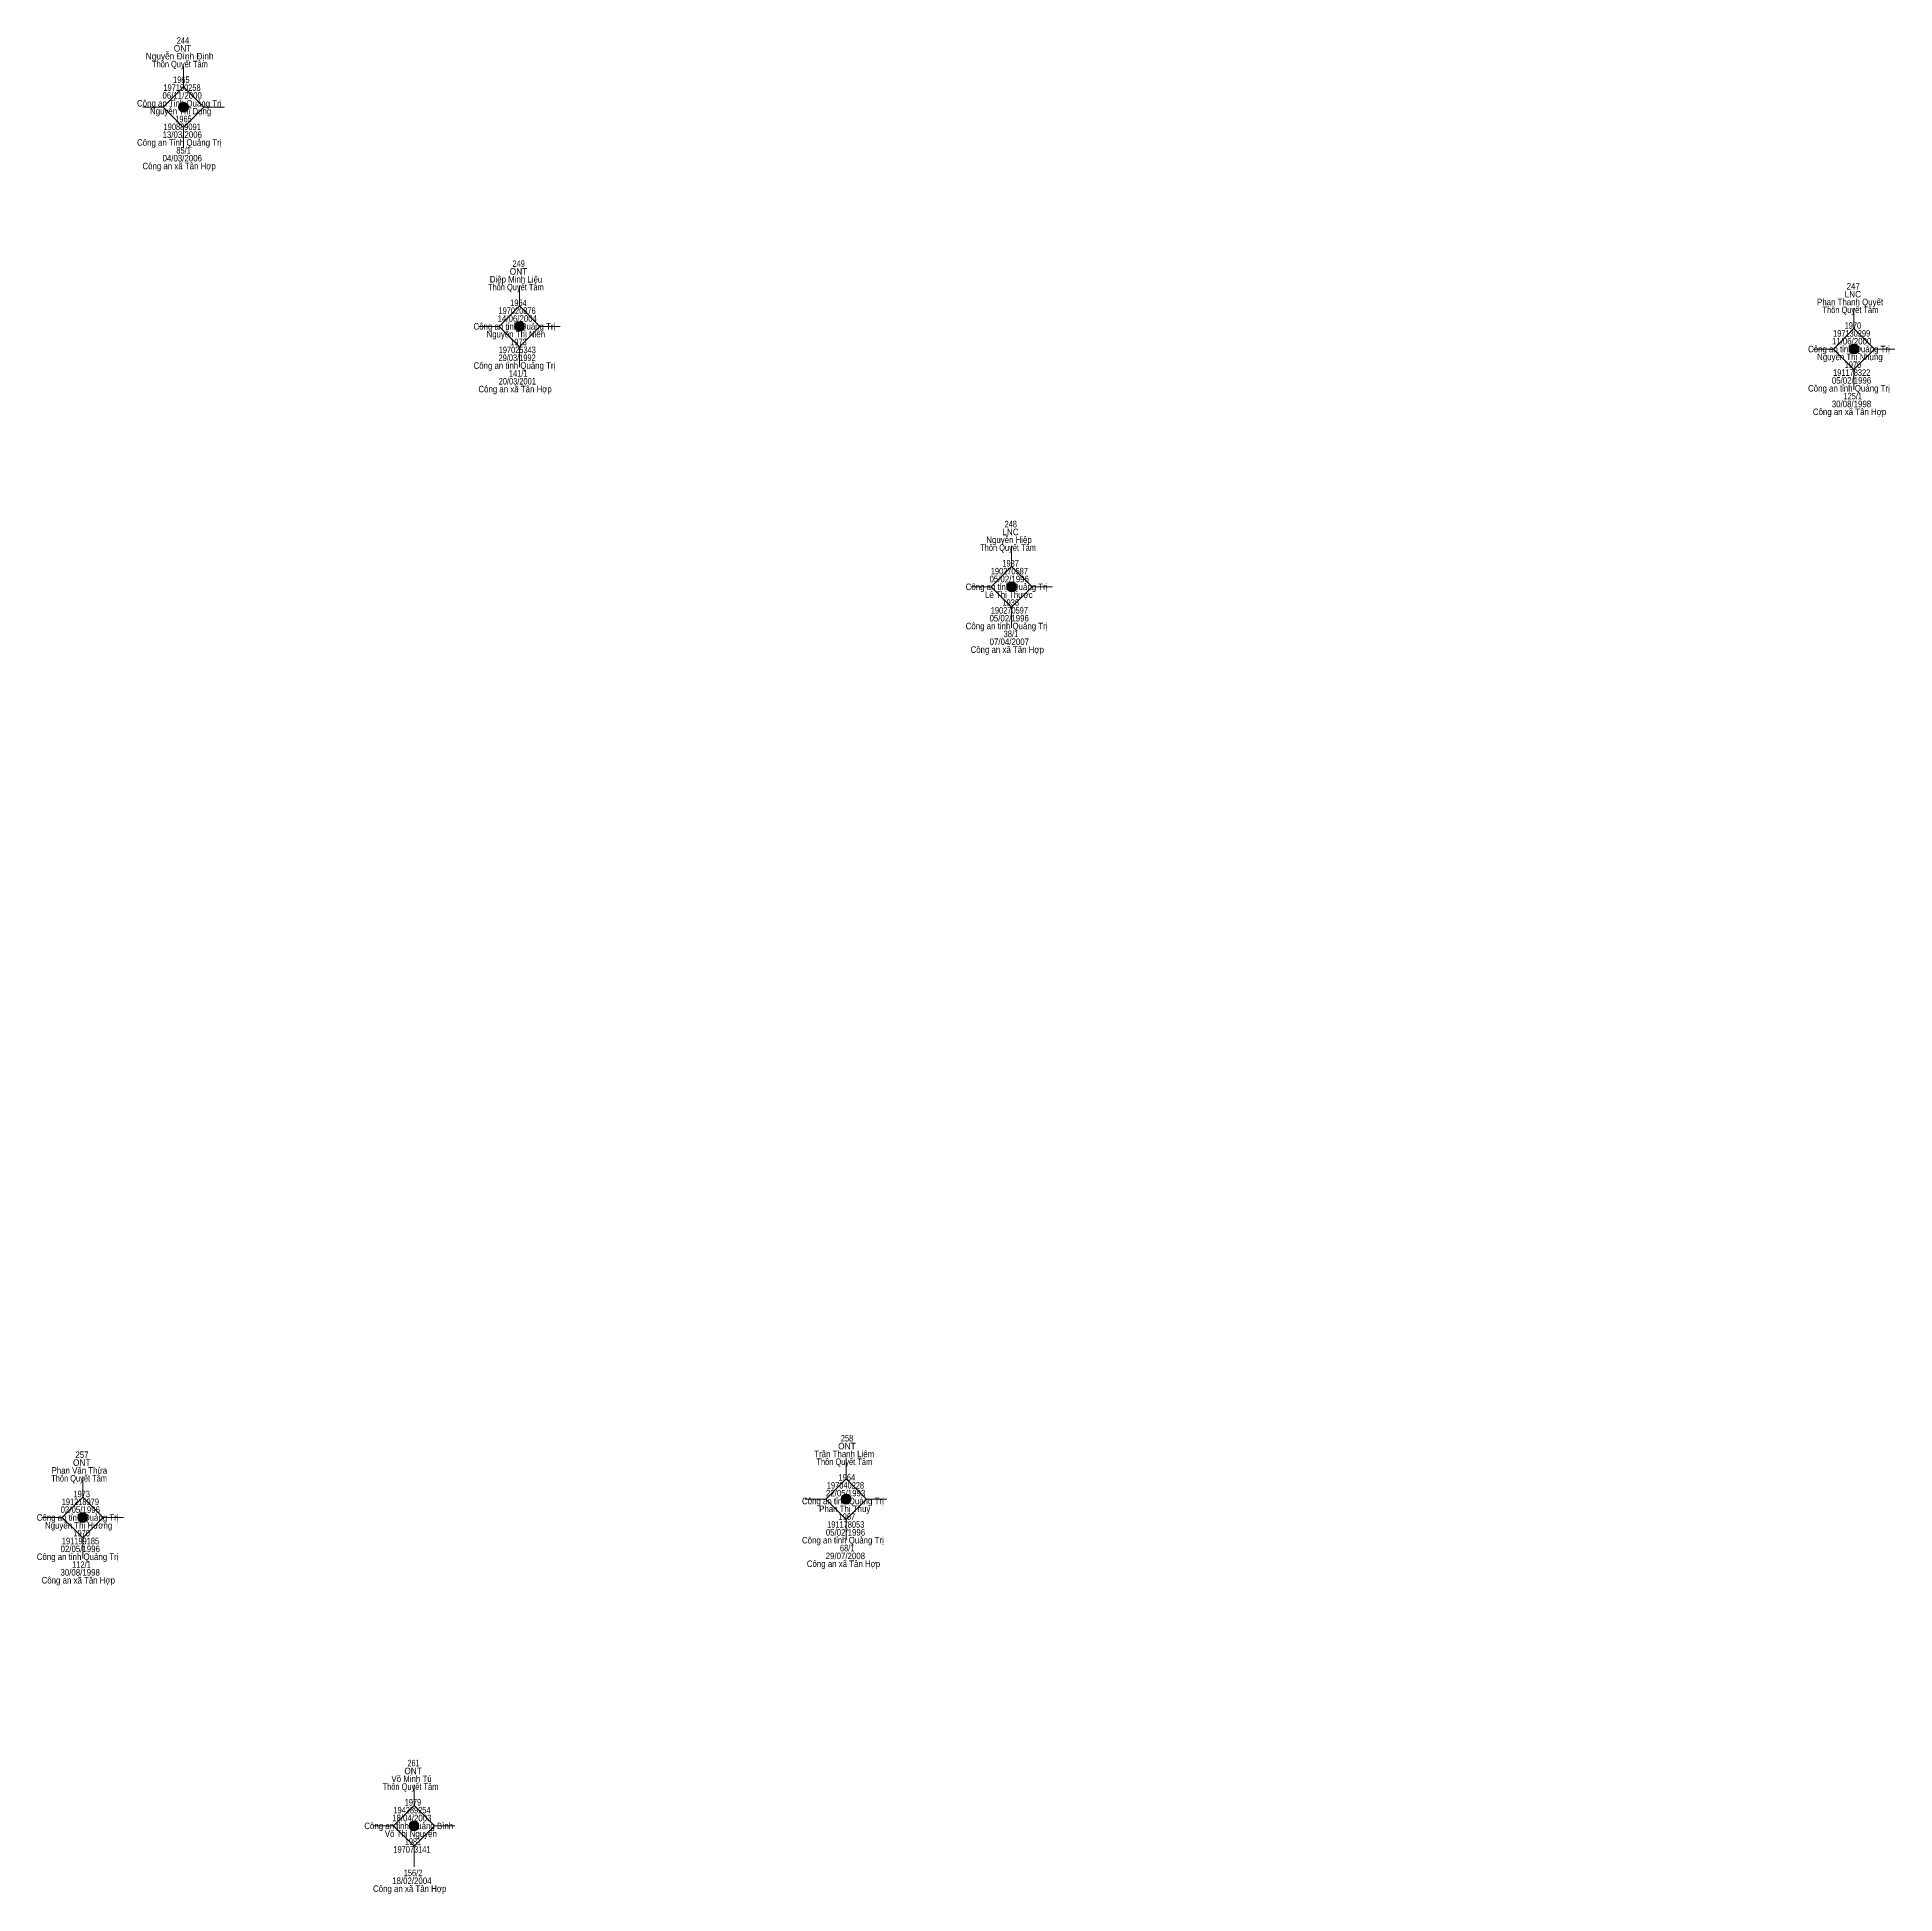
# Model space of a CAD drawing. Header units: metres. Extents: x 548452 to 551009, y 1840956 to 1844548.
# Drawn here: x 550741.5 to 550855.2, y 1841230.5 to 1841344.1 of the extents above; entities that cross this region are included whole.
import ezdxf
from ezdxf.enums import TextEntityAlignment as Align

# ---------------------------------------------------------------- set-up
doc = ezdxf.new("R2010")
doc.units = ezdxf.units.M
doc.header["$LTSCALE"] = 0.16
doc.layers.add('11', color=7, linetype='Continuous', lineweight=13)
doc.layers.add('15', color=7, linetype='Continuous')

msp = doc.modelspace()

# ---------------------------------------------------------------- hatches: boundary and pattern name
at = {"layer": '11'}
for points in [[(550750.7695, 1841339.81, 1), (550750.1695, 1841339.81, 1)], [(550771.3295, 1841326.4, 1), (550770.7295, 1841326.4, 1)], [(550852.9995, 1841325.01, 1), (550852.3995, 1841325.01, 1)], [(550801.4495, 1841310.46, 1), (550800.8495, 1841310.46, 1)], [(550791.3195, 1841254.63, 1), (550790.7195, 1841254.63, 1)], [(550744.5995, 1841253.51, 1), (550743.9995, 1841253.51, 1)], [(550764.8795, 1841234.64, 1), (550764.2795, 1841234.64, 1)]]:
    msp.add_hatch(color=256, dxfattribs=at).paths.add_polyline_path(points)

# ---------------------------------------------------------------- linework, layer by layer
for p, q in [((550750.47, 1841342.31), (550750.47, 1841341.06)), ((550749.22, 1841339.81), (550747.97, 1841339.81)), ((550752.97, 1841339.81), (550751.72, 1841339.81)), ((550750.47, 1841338.56), (550750.47, 1841337.31)), ((550771.03, 1841328.9), (550771.03, 1841327.65)), ((550852.7, 1841327.51), (550852.7, 1841326.26)), ((550769.78, 1841326.4), (550768.53, 1841326.4)), ((550773.53, 1841326.4), (550772.28, 1841326.4)), ((550771.03, 1841325.15), (550771.03, 1841323.9)), ((550851.45, 1841325.01), (550850.2, 1841325.01)), ((550855.2, 1841325.01), (550853.95, 1841325.01)), ((550852.7, 1841323.76), (550852.7, 1841322.51)), ((550801.15, 1841312.96), (550801.15, 1841311.71)), ((550799.9, 1841310.46), (550798.65, 1841310.46)), ((550803.65, 1841310.46), (550802.4, 1841310.46)), ((550801.15, 1841309.21), (550801.15, 1841307.96)), ((550791.02, 1841257.13), (550791.02, 1841255.88)), ((550744.3, 1841256.01), (550744.3, 1841254.76)), ((550789.77, 1841254.63), (550788.52, 1841254.63)), ((550793.52, 1841254.63), (550792.27, 1841254.63)), ((550743.05, 1841253.51), (550741.8, 1841253.51)), ((550746.8, 1841253.51), (550745.55, 1841253.51)), ((550791.02, 1841253.38), (550791.02, 1841252.13)), ((550744.3, 1841252.26), (550744.3, 1841251.01)), ((550764.58, 1841237.14), (550764.58, 1841235.89)), ((550763.33, 1841234.64), (550762.08, 1841234.64)), ((550767.08, 1841234.64), (550765.83, 1841234.64)), ((550764.58, 1841233.39), (550764.58, 1841232.14))]:
    msp.add_line(p, q, dxfattribs=at)
for points in [[(550750.47, 1841341.06), (550749.22, 1841339.81), (550750.47, 1841338.56), (550751.72, 1841339.81)], [(550771.03, 1841327.65), (550769.78, 1841326.4), (550771.03, 1841325.15), (550772.28, 1841326.4)], [(550852.7, 1841326.26), (550851.45, 1841325.01), (550852.7, 1841323.76), (550853.95, 1841325.01)], [(550801.15, 1841311.71), (550799.9, 1841310.46), (550801.15, 1841309.21), (550802.4, 1841310.46)], [(550791.02, 1841255.88), (550789.77, 1841254.63), (550791.02, 1841253.38), (550792.27, 1841254.63)], [(550744.3, 1841254.76), (550743.05, 1841253.51), (550744.3, 1841252.26), (550745.55, 1841253.51)], [(550764.58, 1841235.89), (550763.33, 1841234.64), (550764.58, 1841233.39), (550765.83, 1841234.64)]]:
    msp.add_lwpolyline(points, close=True, dxfattribs=at)
for centre in [(550750.4695, 1841339.81), (550771.0295, 1841326.4), (550852.6995, 1841325.01), (550801.1495, 1841310.46), (550791.0195, 1841254.63), (550744.2995, 1841253.51), (550764.5795, 1841234.64)]:
    msp.add_circle(centre, 0.3, dxfattribs=at)

# ---------------------------------------------------------------- texts
at = {"layer": '15'}
for s, width, p in [('Nguyễn Đình Định', 0.95, (550750.23, 1841342.73)), ('ONT', 0.95, (550750.41, 1841343.21)), ('244', 0.85, (550750.435, 1841343.69)), ('Thôn Quyết Tâm', 0.85, (550750.25, 1841342.25)), (' 197150258', 0.85, (550750.315, 1841340.81)), ('1965 ', 0.85, (550750.395, 1841341.29)), (' Công an Tỉnh Quảng Trị', 0.9, (550750.14, 1841339.85)), (' Nguyễn Thị Dụng', 0.9, (550750.225, 1841339.37)), (' 06/11/2000', 0.9, (550750.32, 1841340.33)), (' 190889091', 0.85, (550750.325, 1841338.41)), (' 1965', 0.85, (550750.405, 1841338.89)), (' Công an Tỉnh Quảng Trị', 0.9, (550750.14, 1841337.45)), (' 13/03/2006', 0.9, (550750.325, 1841337.93)), ('Công an xã Tân Hợp', 0.9, (550750.2, 1841336.01)), (' 04/03/2006', 0.9, (550750.325, 1841336.49)), (' 85/1', 0.85, (550750.41, 1841336.97)), ('ONT', 0.95, (550770.97, 1841329.56)), ('249', 0.85, (550770.98, 1841330.04)), ('Thôn Quyết Tâm', 0.85, (550770.81, 1841328.6)), ('Diệp Minh Liêu', 0.9, (550770.82, 1841329.08)), ('LNC', 0.95, (550852.63, 1841328.17)), ('247', 0.9, (550852.655, 1841328.65)), ('197020876', 0.85, (550770.885, 1841327.16)), ('1964', 0.85, (550770.965, 1841327.64)), ('Phan Thanh Quyết', 0.9, (550852.46, 1841327.69)), ('Thôn Quyết Tâm', 0.85, (550852.48, 1841327.21)), ('Công an tỉnh Quảng Trị', 0.9, (550770.72, 1841326.2)), ('Nguyễn Thị Niên', 0.9, (550770.805, 1841325.72)), ('14/06/2004', 0.9, (550770.895, 1841326.68)), ('197130299', 0.85, (550852.555, 1841325.77)), ('1970', 0.85, (550852.635, 1841326.25)), ('197025343', 0.85, (550770.895, 1841324.76)), ('1973', 0.85, (550770.97, 1841325.24)), ('Công an tỉnh Quảng Trị', 0.9, (550852.39, 1841324.81)), ('11/06/2000', 0.9, (550852.555, 1841325.29)), ('Công an tỉnh Quảng Trị', 0.9, (550770.72, 1841323.8)), ('29/03/1992', 0.85, (550770.885, 1841324.28)), ('Nguyễn Thị Nhung', 0.9, (550852.45, 1841324.33)), ('1970', 0.85, (550852.635, 1841323.85)), ('Công an xã Tân Hợp', 0.9, (550770.76, 1841322.36)), ('20/03/2001', 0.85, (550770.895, 1841322.84)), ('141/1', 0.85, (550770.955, 1841323.32)), ('Công an tỉnh Quảng Trị', 0.9, (550852.39, 1841322.41)), ('05/02/1996', 0.9, (550852.55, 1841322.89)), ('191178322', 0.85, (550852.56, 1841323.37)), ('30/08/1998', 0.9, (550852.545, 1841321.45)), ('125/1', 0.85, (550852.625, 1841321.93)), ('Công an xã Tân Hợp', 0.9, (550852.43, 1841320.97)), ('LNC', 0.95, (550801.08, 1841313.62)), ('248', 0.85, (550801.095, 1841314.1)), ('Thôn Quyết Tâm', 0.85, (550800.93, 1841312.66)), ('Nguyễn Hiệp', 0.9, (550800.99, 1841313.14)), ('190270587', 0.85, (550801.01, 1841311.22)), ('1937', 0.85, (550801.085, 1841311.7)), ('Công an tỉnh Quảng Trị', 0.9, (550800.84, 1841310.26)), ('05/02/1996', 0.9, (550801, 1841310.74)), ('Lê Thị Thược', 0.9, (550800.975, 1841309.78)), ('190270597', 0.85, (550801.01, 1841308.82)), ('1936', 0.85, (550801.09, 1841309.3)), ('Công an tỉnh Quảng Trị', 0.9, (550800.84, 1841307.86)), ('05/02/1996', 0.9, (550801, 1841308.34)), ('Công an xã Tân Hợp', 0.9, (550800.88, 1841306.42)), ('07/04/2007', 0.9, (550801.005, 1841306.9)), ('38/1', 0.85, (550801.105, 1841307.38)), ('ONT', 0.95, (550791.07, 1841257.68)), ('258', 0.85, (550791.075, 1841258.16)), ('ONT', 0.95, (550744.24, 1841256.67)), ('257', 0.9, (550744.255, 1841257.15)), ('Trần Thanh Liêm', 0.9, (550790.905, 1841257.2)), ('Thôn Quyết Tâm', 0.85, (550790.91, 1841256.72)), ('Thôn Quyết Tâm', 0.85, (550744.08, 1841255.71)), ('Phan Văn Thừa', 0.9, (550744.095, 1841256.19)), ('197040228', 0.85, (550790.98, 1841255.28)), ('1964', 0.85, (550791.065, 1841255.76)), ('191218979', 0.85, (550744.155, 1841254.27)), ('1973', 0.85, (550744.24, 1841254.75)), ('Công an tỉnh Quảng Trị', 0.9, (550790.82, 1841254.32)), ('22/05/1993', 0.9, (550790.99, 1841254.8)), ('Công an tỉnh Quảng Trị', 0.9, (550743.99, 1841253.31)), ('02/05/1996', 0.9, (550744.15, 1841253.79)), ('Phan Thị Thuý', 0.9, (550790.935, 1841253.84)), ('1967', 0.85, (550791.065, 1841253.36)), ('Nguyễn Thị Hương', 0.9, (550744.05, 1841252.83)), ('191199185', 0.85, (550744.165, 1841251.87)), ('1970', 0.85, (550744.235, 1841252.35)), ('Công an tỉnh Quảng Trị', 0.9, (550790.82, 1841251.92)), ('05/02/1996', 0.9, (550790.98, 1841252.4)), ('191178053', 0.85, (550790.995, 1841252.88)), ('Công an tỉnh Quảng Trị', 0.9, (550743.99, 1841250.91)), ('02/05/1996', 0.9, (550744.15, 1841251.39)), ('29/07/2008', 0.9, (550790.975, 1841250.96)), ('68/1', 0.85, (550791.085, 1841251.44)), ('30/08/1998', 0.9, (550744.145, 1841249.95)), ('112/1', 0.85, (550744.225, 1841250.43)), ('Công an xã Tân Hợp', 0.9, (550790.86, 1841250.48)), ('Công an xã Tân Hợp', 0.9, (550744.03, 1841249.47)), ('261', 0.8, (550764.545, 1841238.28)), ('Võ Minh Tú', 0.9, (550764.425, 1841237.32)), ('ONT', 0.95, (550764.52, 1841237.8)), ('Thôn Quyết Tâm', 0.85, (550764.36, 1841236.84)), ('18/04/2003', 0.9, (550764.44, 1841234.92)), ('194289254', 0.85, (550764.45, 1841235.4)), ('1979', 0.85, (550764.51, 1841235.88)), ('Công an tỉnh Quảng Bình', 0.9, (550764.25, 1841234.44)), ('Võ Thị Nguyện', 0.9, (550764.38, 1841233.96)), ('197073141', 0.85, (550764.45, 1841233)), ('1981', 0.8, (550764.515, 1841233.48)), ('156/2', 0.85, (550764.515, 1841231.56)), ('Công an xã Tân Hợp', 0.9, (550764.31, 1841230.6)), ('18/02/2004', 0.9, (550764.445, 1841231.08))]:
    msp.add_text(s, height=0.4, dxfattribs=dict(at, width=width)).set_placement(p, align=Align.CENTER)

doc.saveas('drawing.dxf')
